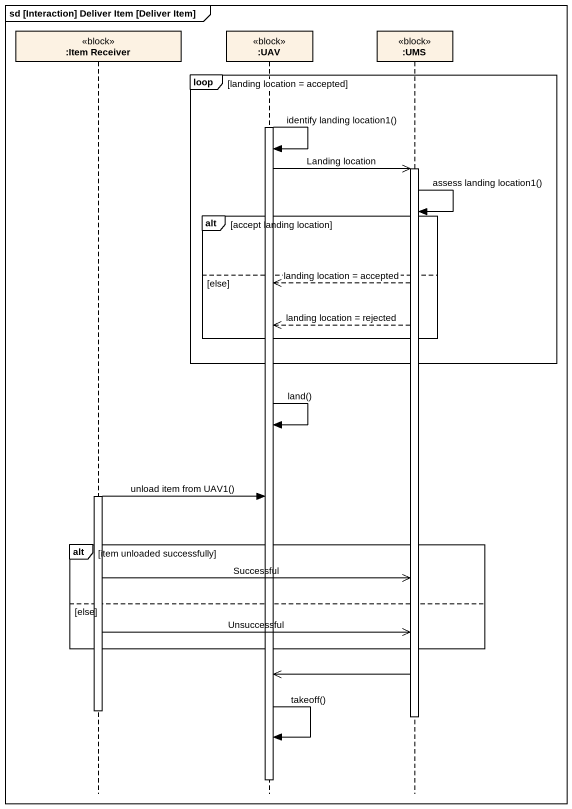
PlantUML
@startuml
mainframe sd [Interaction] Deliver Item [Deliver Item]
hide footbox
participant ":Item Receiver" as Item_Receiver <<block>>
participant ":UAV" as UAV <<block>>
participant ":UMS" as UMS <<block>>

loop landing location = accepted
  activate UAV
  UAV -> UAV : identify landing location1()
  UAV ->> UMS : Landing location
  activate UMS
  UMS -> UMS : assess landing location1()
  alt accept landing location
  else else
    UMS -->> UAV : landing location = accepted
    UMS -->> UAV : landing location = rejected
  end
end
UAV -> UAV : land()
activate Item_Receiver
Item_Receiver -> UAV : unload item from UAV1()
alt item unloaded successfully
  Item_Receiver ->> UMS : Successful
else else
  Item_Receiver ->> UMS : Unsuccessful
end
UMS ->> UAV
deactivate Item_Receiver
deactivate UMS
UAV -> UAV : takeoff()
deactivate UAV
@enduml
